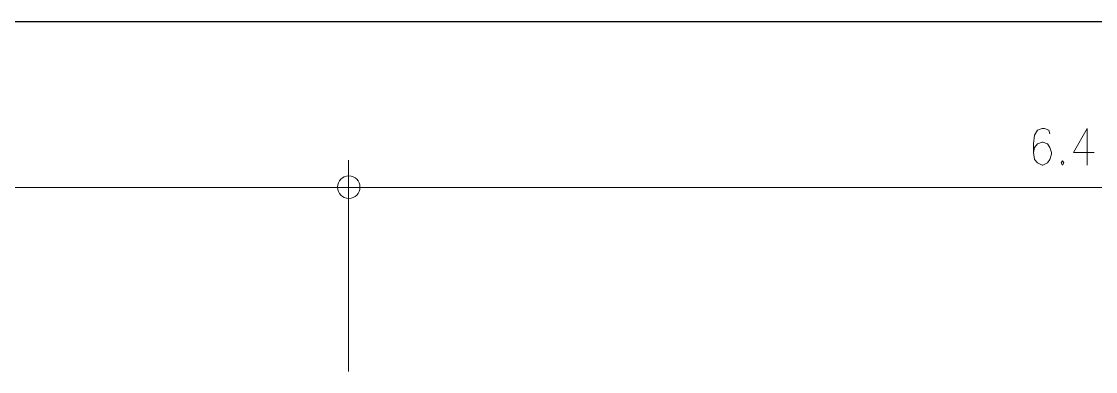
# Model space of a CAD drawing. Header units: millimetres. Extents: x 2928 to 3112, y 1220 to 1280.
# Drawn here: x 3066.495 to 3071.253, y 1240.422 to 1241.97 of the extents above; entities that cross this region are included whole.
import ezdxf

# ---------------------------------------------------------------- set-up
doc = ezdxf.new("R2010")
doc.units = ezdxf.units.MM

msp = doc.modelspace()

# ---------------------------------------------------------------- linework, layer by layer
at = {"color": 253, "linetype": 'Continuous', "lineweight": -2, "true_color": 0x9a9a9a}
msp.add_lwpolyline([(3056.79199, 1241.97038), (3098.30048, 1241.97038), (3098.30048, 1241.97038)], dxfattribs=at)
at = {"color": 7, "linetype": 'Continuous', "lineweight": 20, "true_color": 0x000007}
for points in [[(3071.05102, 1241.47418), (3071.04606, 1241.48907), (3071.02621, 1241.49734), (3071.01629, 1241.49734), (3070.99644, 1241.48907), (3070.98321, 1241.46757), (3070.97825, 1241.42953), (3070.97825, 1241.39148), (3070.98321, 1241.36006), (3070.99644, 1241.34517), (3071.01629, 1241.33525), (3071.0196, 1241.33525), (3071.03944, 1241.34517), (3071.05102, 1241.36006), (3071.05764, 1241.38321), (3071.05764, 1241.39148), (3071.05102, 1241.41299), (3071.03944, 1241.42953), (3071.0196, 1241.43614), (3071.01629, 1241.43614), (3070.99644, 1241.42953), (3070.98321, 1241.41299), (3070.97825, 1241.39148)], [(3071.21642, 1241.33525), (3071.21642, 1241.49734), (3071.15522, 1241.39148), (3071.24619, 1241.39148)], [(3067.94318, 1241.11858), (3067.94318, 1241.35675), (3067.94318, 1241.35675)], [(3067.94318, 1241.35675), (3067.94318, 1241.11858), (3067.94318, 1241.11858)], [(3068.06392, 1241.23601), (3067.82574, 1241.23601), (3067.82574, 1241.23601)], [(3067.82574, 1241.23601), (3068.06392, 1241.23601), (3068.06392, 1241.23601)]]:
    msp.add_lwpolyline(points, dxfattribs=at)
msp.add_lwpolyline([(3071.10726, 1241.35344), (3071.10064, 1241.34517), (3071.10726, 1241.33525), (3071.11222, 1241.34517)], close=True, dxfattribs=at)
at = {"color": 253, "linetype": 'Continuous', "lineweight": 5, "true_color": 0x9a9a9a}
for points in [[(3067.84394, 1241.23601), (3061.59186, 1241.23601), (3061.59186, 1241.23601)], [(3067.94318, 1240.42225), (3067.94318, 1241.24759), (3067.94318, 1241.24759)], [(3067.94318, 1240.42225), (3067.94318, 1241.24759), (3067.94318, 1241.24759)], [(3074.29449, 1241.23601), (3068.04242, 1241.23601), (3068.04242, 1241.23601)]]:
    msp.add_lwpolyline(points, dxfattribs=at)
at = {"color": 7, "linetype": 'Continuous', "lineweight": 20, "true_color": 0x000007}
for points in [[(3067.89521, 1241.23766), (3067.89521, 1241.20954), (3067.91671, 1241.18804), (3067.94483, 1241.18804), (3067.94483, 1241.18804), (3067.97295, 1241.18804), (3067.99445, 1241.20954), (3067.99445, 1241.23766), (3067.99445, 1241.23766), (3067.99445, 1241.26578), (3067.97295, 1241.28728), (3067.94483, 1241.28728), (3067.94483, 1241.28728), (3067.91671, 1241.28728), (3067.89521, 1241.26578), (3067.89521, 1241.23766)], [(3067.99445, 1241.23766), (3067.99445, 1241.26578), (3067.97295, 1241.28728), (3067.94483, 1241.28728), (3067.94483, 1241.28728), (3067.91671, 1241.28728), (3067.89521, 1241.26578), (3067.89521, 1241.23766), (3067.89521, 1241.23766), (3067.89521, 1241.20954), (3067.91671, 1241.18804), (3067.94483, 1241.18804), (3067.94483, 1241.18804), (3067.97295, 1241.18804), (3067.99445, 1241.20954), (3067.99445, 1241.23766)]]:
    msp.add_open_spline(points, degree=3, knots=[0, 0, 0, 0, 0.0625, 0.0625, 0.0625, 0.062501, 0.125, 0.125, 0.125, 0.125001, 0.1875, 0.1875, 0.1875, 0.187501, 1, 1, 1, 1], dxfattribs=at)

doc.saveas('drawing.dxf')
